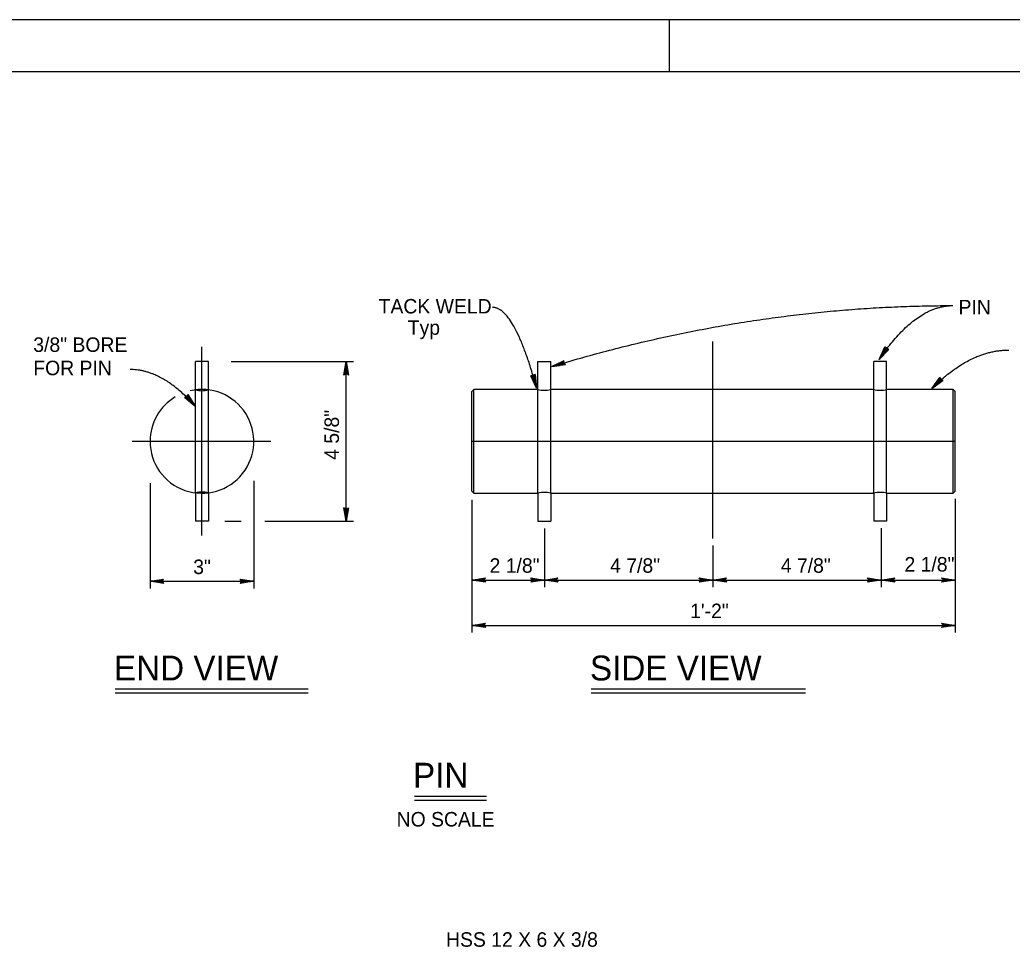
# Model space of a CAD drawing. Extents: x 0 to 2.83, y 0 to 1.83.
# Drawn here: x 1.227 to 2.026, y 1.084 to 1.833 of the extents above; entities that cross this region are included whole.
import ezdxf

# ---------------------------------------------------------------- set-up
doc = ezdxf.new("R2010")
doc.units = 0
for name, color, linetype in [('10 Sheet Format', 7, 'Continuous'), ('14 Ramp Anno', 7, 'Continuous'), ('201 Center and Station Line', 7, 'Continuous'), ('210 Border', 7, 'Continuous'), ('212 Leaders and Dim Lines', 7, 'Continuous'), ('214 Text and Titles', 7, 'Continuous'), ('222 Structural Steel', 7, 'Continuous')]:
    doc.layers.add(name, color=color, linetype=linetype)

msp = doc.modelspace()

# ---------------------------------------------------------------- linework, layer by layer
at = {"layer": '10 Sheet Format'}
msp.add_lwpolyline([(0, 0), (2.83333, 0), (2.83333, 1.83333), (0, 1.83333)], close=True, dxfattribs=at)
at = {"layer": '14 Ramp Anno'}
for p, q in [((1.30407, 1.29472), (1.45944, 1.29472)), ((1.68736, 1.29472), (1.85979, 1.29472)), ((1.30407, 1.29147), (1.45944, 1.29147)), ((1.68736, 1.29147), (1.85979, 1.29147)), ((1.54488, 1.20842), (1.60293, 1.20842)), ((1.54488, 1.20518), (1.60293, 1.20518))]:
    msp.add_line(p, q, dxfattribs=at)
at = {"layer": '201 Center and Station Line'}
for p, q in [((1.78526, 1.41592), (1.78526, 1.57436)), ((1.37382, 1.41813), (1.37382, 1.57012)), ((1.42919, 1.49403), (1.31759, 1.49403)), ((1.98047, 1.49403), (1.59116, 1.49403))]:
    msp.add_line(p, q, dxfattribs=at)
at = {"layer": '210 Border'}
for p, q in [((1.75, 1.83333), (1.75, 1.79167)), ((0.08333, 1.79167), (2.79167, 1.79167))]:
    msp.add_line(p, q, dxfattribs=at)
at = {"layer": '212 Leaders and Dim Lines'}
for p, q in [((1.9192, 1.56002), (1.92388, 1.57008)), ((1.9192, 1.56002), (1.92409, 1.56959)), ((1.92431, 1.5691), (1.9192, 1.56002)), ((1.92453, 1.56861), (1.9192, 1.56002)), ((1.92475, 1.56812), (1.9192, 1.56002)), ((1.9192, 1.56002), (1.92528, 1.56809)), ((1.9192, 1.56002), (1.92582, 1.56806)), ((1.92635, 1.56804), (1.9192, 1.56002)), ((1.92689, 1.56801), (1.9192, 1.56002)), ((1.92431, 1.5691), (1.92388, 1.57008)), ((1.92475, 1.56812), (1.92431, 1.5691)), ((1.92582, 1.56806), (1.92475, 1.56812)), ((1.92582, 1.56806), (1.92689, 1.56801)), ((1.39729, 1.55837), (1.49585, 1.55837)), ((1.48819, 1.54743), (1.49002, 1.55837)), ((1.48865, 1.54771), (1.49002, 1.55837)), ((1.49002, 1.55837), (1.48911, 1.548)), ((1.49002, 1.55837), (1.48956, 1.54828)), ((1.49002, 1.42968), (1.49002, 1.55837)), ((1.49002, 1.54856), (1.49002, 1.55837)), ((1.49002, 1.55837), (1.49185, 1.54743)), ((1.49093, 1.548), (1.49002, 1.55837)), ((1.49048, 1.54828), (1.49002, 1.55837)), ((1.49002, 1.55837), (1.49139, 1.54771)), ((1.65564, 1.55431), (1.66557, 1.55923)), ((1.65564, 1.55431), (1.66544, 1.55872)), ((1.6653, 1.5582), (1.66557, 1.55923)), ((1.6653, 1.5582), (1.65564, 1.55431)), ((1.66516, 1.55768), (1.65564, 1.55431)), ((1.66503, 1.55716), (1.65564, 1.55431)), ((1.65564, 1.55431), (1.66543, 1.5568)), ((1.65564, 1.55431), (1.66583, 1.55645)), ((1.66623, 1.55609), (1.65564, 1.55431)), ((1.66663, 1.55574), (1.65564, 1.55431)), ((1.66503, 1.55716), (1.6653, 1.5582)), ((1.66583, 1.55645), (1.66503, 1.55716)), ((1.66583, 1.55645), (1.66663, 1.55574)), ((1.48911, 1.548), (1.48819, 1.54743)), ((1.48911, 1.548), (1.49002, 1.54856)), ((1.49002, 1.54856), (1.49093, 1.548)), ((1.49093, 1.548), (1.49185, 1.54743)), ((1.63976, 1.54659), (1.63873, 1.54689)), ((1.64338, 1.53682), (1.63873, 1.54689)), ((1.64338, 1.53682), (1.63925, 1.54674)), ((1.63976, 1.54659), (1.64338, 1.53682)), ((1.64079, 1.54628), (1.63976, 1.54659)), ((1.64028, 1.54643), (1.64338, 1.53682)), ((1.64152, 1.54707), (1.64079, 1.54628)), ((1.64079, 1.54628), (1.64338, 1.53682)), ((1.64338, 1.53682), (1.64116, 1.54668)), ((1.64152, 1.54707), (1.64226, 1.54785)), ((1.64338, 1.53682), (1.64152, 1.54707)), ((1.64189, 1.54746), (1.64338, 1.53682)), ((1.64226, 1.54785), (1.64338, 1.53682)), ((1.96158, 1.53648), (1.96802, 1.5455)), ((1.96158, 1.53648), (1.96814, 1.54498)), ((1.96827, 1.54446), (1.96158, 1.53648)), ((1.96839, 1.54394), (1.96158, 1.53648)), ((1.96852, 1.54342), (1.96158, 1.53648)), ((1.96158, 1.53648), (1.96904, 1.54329)), ((1.96158, 1.53648), (1.96956, 1.54317)), ((1.97008, 1.54305), (1.96158, 1.53648)), ((1.9706, 1.54292), (1.96158, 1.53648)), ((1.96827, 1.54446), (1.96802, 1.5455)), ((1.96852, 1.54342), (1.96827, 1.54446)), ((1.96956, 1.54317), (1.96852, 1.54342)), ((1.96956, 1.54317), (1.9706, 1.54292)), ((1.3608, 1.52951), (1.35974, 1.52932)), ((1.36837, 1.52236), (1.35974, 1.52932)), ((1.36837, 1.52236), (1.36027, 1.52942)), ((1.36186, 1.5297), (1.3608, 1.52951)), ((1.3608, 1.52951), (1.36837, 1.52236)), ((1.36133, 1.5296), (1.36837, 1.52236)), ((1.36217, 1.53072), (1.36186, 1.5297)), ((1.36186, 1.5297), (1.36837, 1.52236)), ((1.36837, 1.52236), (1.36201, 1.53021)), ((1.36217, 1.53072), (1.36248, 1.53175)), ((1.36837, 1.52236), (1.36217, 1.53072)), ((1.36232, 1.53124), (1.36837, 1.52236)), ((1.36248, 1.53175), (1.36837, 1.52236)), ((1.33205, 1.46028), (1.33205, 1.37554)), ((1.41559, 1.46228), (1.41559, 1.37554)), ((1.59116, 1.44693), (1.59116, 1.34006)), ((1.98047, 1.44781), (1.98047, 1.34006)), ((1.48911, 1.44006), (1.48819, 1.44062)), ((1.49002, 1.42968), (1.48819, 1.44062)), ((1.49002, 1.42968), (1.48865, 1.44034)), ((1.48911, 1.44006), (1.49002, 1.42968)), ((1.49002, 1.4395), (1.48911, 1.44006)), ((1.48956, 1.43978), (1.49002, 1.42968)), ((1.49184, 1.44062), (1.49002, 1.42968)), ((1.49139, 1.44034), (1.49002, 1.42968)), ((1.49002, 1.42968), (1.49093, 1.44006)), ((1.49093, 1.44006), (1.49002, 1.4395)), ((1.49002, 1.42968), (1.49048, 1.43978)), ((1.49002, 1.4395), (1.49002, 1.42968)), ((1.49093, 1.44006), (1.49184, 1.44062)), ((1.39227, 1.42968), (1.40532, 1.42968)), ((1.42438, 1.42968), (1.49585, 1.42968)), ((1.6496, 1.42376), (1.6496, 1.37658)), ((1.92082, 1.4241), (1.92082, 1.37658)), ((1.78526, 1.41009), (1.78526, 1.37658)), ((1.33205, 1.38137), (1.34299, 1.3832)), ((1.33205, 1.38137), (1.34271, 1.38274)), ((1.34243, 1.38229), (1.34299, 1.3832)), ((1.40521, 1.38229), (1.40465, 1.3832)), ((1.40465, 1.3832), (1.41559, 1.38137)), ((1.40493, 1.38274), (1.41559, 1.38137)), ((1.59116, 1.38241), (1.6021, 1.38424)), ((1.59116, 1.38241), (1.60182, 1.38378)), ((1.60153, 1.38333), (1.59116, 1.38241)), ((1.60125, 1.38287), (1.59116, 1.38241)), ((1.60097, 1.38241), (1.60153, 1.38333)), ((1.60153, 1.38333), (1.6021, 1.38424)), ((1.63923, 1.38332), (1.63866, 1.38424)), ((1.63866, 1.38424), (1.6496, 1.38241)), ((1.63894, 1.38378), (1.6496, 1.38241)), ((1.6496, 1.38241), (1.63923, 1.38332)), ((1.63923, 1.38332), (1.63979, 1.38241)), ((1.6496, 1.38241), (1.63951, 1.38287)), ((1.6496, 1.38241), (1.66054, 1.38424)), ((1.6496, 1.38241), (1.66026, 1.38378)), ((1.65998, 1.38333), (1.6496, 1.38241)), ((1.6597, 1.38287), (1.6496, 1.38241)), ((1.65942, 1.38241), (1.65998, 1.38333)), ((1.65998, 1.38333), (1.66054, 1.38424)), ((1.77488, 1.38332), (1.77432, 1.38424)), ((1.77432, 1.38424), (1.78526, 1.38241)), ((1.7746, 1.38378), (1.78526, 1.38241)), ((1.78526, 1.38241), (1.77488, 1.38332)), ((1.77488, 1.38332), (1.77544, 1.38241)), ((1.78526, 1.38241), (1.77516, 1.38287)), ((1.78526, 1.38241), (1.79619, 1.38424)), ((1.78526, 1.38241), (1.79591, 1.38378)), ((1.79563, 1.38333), (1.78526, 1.38241)), ((1.79535, 1.38287), (1.78526, 1.38241)), ((1.79507, 1.38241), (1.79563, 1.38333)), ((1.79563, 1.38333), (1.79619, 1.38424)), ((1.91045, 1.38332), (1.90989, 1.38424)), ((1.90989, 1.38424), (1.92082, 1.38241)), ((1.91017, 1.38378), (1.92082, 1.38241)), ((1.92082, 1.38241), (1.91045, 1.38332)), ((1.91045, 1.38332), (1.91101, 1.38241)), ((1.92082, 1.38241), (1.91073, 1.38287)), ((1.92082, 1.38241), (1.93176, 1.38424)), ((1.92082, 1.38241), (1.93148, 1.38378)), ((1.9312, 1.38333), (1.92082, 1.38241)), ((1.93092, 1.38287), (1.92082, 1.38241)), ((1.93064, 1.38241), (1.9312, 1.38333)), ((1.9312, 1.38333), (1.93176, 1.38424)), ((1.9701, 1.38332), (1.96953, 1.38424)), ((1.96953, 1.38424), (1.98047, 1.38241)), ((1.96982, 1.38378), (1.98047, 1.38241)), ((1.98047, 1.38241), (1.9701, 1.38332)), ((1.9701, 1.38332), (1.97066, 1.38241)), ((1.98047, 1.38241), (1.97038, 1.38287)), ((1.34243, 1.38229), (1.33205, 1.38137)), ((1.34214, 1.38183), (1.33205, 1.38137)), ((1.33205, 1.38137), (1.41559, 1.38137)), ((1.34186, 1.38137), (1.33205, 1.38137)), ((1.34299, 1.37955), (1.33205, 1.38137)), ((1.33205, 1.38137), (1.34243, 1.38046)), ((1.34271, 1.38), (1.33205, 1.38137)), ((1.33205, 1.38137), (1.34214, 1.38092)), ((1.34186, 1.38137), (1.34243, 1.38229)), ((1.34243, 1.38046), (1.34186, 1.38137)), ((1.34243, 1.38046), (1.34299, 1.37955)), ((1.41559, 1.38137), (1.40465, 1.37954)), ((1.40521, 1.38046), (1.40465, 1.37954)), ((1.41559, 1.38137), (1.40493, 1.38)), ((1.41559, 1.38137), (1.40521, 1.38229)), ((1.40521, 1.38229), (1.40577, 1.38137)), ((1.40521, 1.38046), (1.41559, 1.38137)), ((1.40577, 1.38137), (1.40521, 1.38046)), ((1.41559, 1.38137), (1.40549, 1.38183)), ((1.40549, 1.38092), (1.41559, 1.38137)), ((1.40577, 1.38137), (1.41559, 1.38137)), ((1.59116, 1.38241), (1.6496, 1.38241)), ((1.60097, 1.38241), (1.59116, 1.38241)), ((1.6021, 1.38059), (1.59116, 1.38241)), ((1.59116, 1.38241), (1.60153, 1.3815)), ((1.60182, 1.38104), (1.59116, 1.38241)), ((1.59116, 1.38241), (1.60125, 1.38196)), ((1.60153, 1.3815), (1.60097, 1.38241)), ((1.60153, 1.3815), (1.6021, 1.38059)), ((1.6496, 1.38241), (1.63866, 1.38058)), ((1.63923, 1.3815), (1.63866, 1.38058)), ((1.6496, 1.38241), (1.63894, 1.38104)), ((1.63923, 1.3815), (1.6496, 1.38241)), ((1.63979, 1.38241), (1.63923, 1.3815)), ((1.63951, 1.38195), (1.6496, 1.38241)), ((1.63979, 1.38241), (1.6496, 1.38241)), ((1.6496, 1.38241), (1.78526, 1.38241)), ((1.65942, 1.38241), (1.6496, 1.38241)), ((1.66054, 1.38059), (1.6496, 1.38241)), ((1.6496, 1.38241), (1.65998, 1.3815)), ((1.66026, 1.38104), (1.6496, 1.38241)), ((1.6496, 1.38241), (1.6597, 1.38196)), ((1.65998, 1.3815), (1.65942, 1.38241)), ((1.65998, 1.3815), (1.66054, 1.38059)), ((1.78526, 1.38241), (1.77432, 1.38058)), ((1.77488, 1.3815), (1.77432, 1.38058)), ((1.78526, 1.38241), (1.7746, 1.38104)), ((1.77488, 1.3815), (1.78526, 1.38241)), ((1.77544, 1.38241), (1.77488, 1.3815)), ((1.77516, 1.38195), (1.78526, 1.38241)), ((1.77544, 1.38241), (1.78526, 1.38241)), ((1.78526, 1.38241), (1.92082, 1.38241)), ((1.79507, 1.38241), (1.78526, 1.38241)), ((1.79619, 1.38059), (1.78526, 1.38241)), ((1.78526, 1.38241), (1.79563, 1.3815)), ((1.79591, 1.38104), (1.78526, 1.38241)), ((1.78526, 1.38241), (1.79535, 1.38196)), ((1.79563, 1.3815), (1.79507, 1.38241)), ((1.79563, 1.3815), (1.79619, 1.38059)), ((1.92082, 1.38241), (1.90989, 1.38058)), ((1.91045, 1.3815), (1.90989, 1.38058)), ((1.92082, 1.38241), (1.91017, 1.38104)), ((1.91045, 1.3815), (1.92082, 1.38241)), ((1.91101, 1.38241), (1.91045, 1.3815)), ((1.91073, 1.38195), (1.92082, 1.38241)), ((1.91101, 1.38241), (1.92082, 1.38241)), ((1.92082, 1.38241), (1.98047, 1.38241)), ((1.93064, 1.38241), (1.92082, 1.38241)), ((1.93176, 1.38059), (1.92082, 1.38241)), ((1.92082, 1.38241), (1.9312, 1.3815)), ((1.93148, 1.38104), (1.92082, 1.38241)), ((1.92082, 1.38241), (1.93092, 1.38196)), ((1.9312, 1.3815), (1.93064, 1.38241)), ((1.9312, 1.3815), (1.93176, 1.38059)), ((1.98047, 1.38241), (1.96953, 1.38058)), ((1.9701, 1.3815), (1.96953, 1.38058)), ((1.98047, 1.38241), (1.96982, 1.38104)), ((1.9701, 1.3815), (1.98047, 1.38241)), ((1.97066, 1.38241), (1.9701, 1.3815)), ((1.97038, 1.38195), (1.98047, 1.38241)), ((1.97066, 1.38241), (1.98047, 1.38241)), ((1.59116, 1.34589), (1.98047, 1.34589)), ((1.9701, 1.3468), (1.96953, 1.34772)), ((1.96953, 1.34772), (1.98047, 1.34589)), ((1.98047, 1.34589), (1.96953, 1.34406)), ((1.9701, 1.34498), (1.96953, 1.34406)), ((1.96982, 1.34726), (1.98047, 1.34589)), ((1.98047, 1.34589), (1.96982, 1.34452)), ((1.98047, 1.34589), (1.9701, 1.3468)), ((1.9701, 1.3468), (1.97066, 1.34589)), ((1.9701, 1.34498), (1.98047, 1.34589)), ((1.97066, 1.34589), (1.9701, 1.34498)), ((1.98047, 1.34589), (1.97038, 1.34635)), ((1.97038, 1.34543), (1.98047, 1.34589)), ((1.97066, 1.34589), (1.98047, 1.34589))]:
    msp.add_line(p, q, dxfattribs=at)
for points in [[(1.64338, 1.53682), (1.6256, 1.60189), (1.60783, 1.60189)], [(1.65564, 1.55431), (1.81708, 1.60333), (1.97853, 1.60333)], [(1.9192, 1.56002), (1.94887, 1.60333), (1.97853, 1.60333)], [(1.96158, 1.53648), (1.99265, 1.56755), (2.02372, 1.56755)], [(1.36837, 1.52236), (1.34216, 1.55188), (1.31595, 1.55188)]]:
    msp.add_open_spline(points, degree=2, dxfattribs=at)
at = {"layer": '214 Text and Titles'}
for p, q in [((1.59116, 1.34589), (1.6021, 1.34772)), ((1.59116, 1.34589), (1.60182, 1.34726)), ((1.60153, 1.3468), (1.59116, 1.34589)), ((1.60125, 1.34635), (1.59116, 1.34589)), ((1.60097, 1.34589), (1.59116, 1.34589)), ((1.6021, 1.34406), (1.59116, 1.34589)), ((1.59116, 1.34589), (1.60153, 1.34498)), ((1.60182, 1.34452), (1.59116, 1.34589)), ((1.59116, 1.34589), (1.60125, 1.34543)), ((1.60097, 1.34589), (1.60153, 1.3468)), ((1.60153, 1.34498), (1.60097, 1.34589)), ((1.60153, 1.3468), (1.6021, 1.34772)), ((1.60153, 1.34498), (1.6021, 1.34406))]:
    msp.add_line(p, q, dxfattribs=at)
for points in [[(1.92403, 1.56991), (1.9192, 1.56002), (1.92668, 1.56809)], [(1.66122, 1.557), (1.65564, 1.55431), (1.66177, 1.55517)], [(1.63896, 1.54689), (1.64338, 1.53682), (1.64206, 1.54774)], [(1.96814, 1.54531), (1.96158, 1.53648), (1.97041, 1.54304)], [(1.35994, 1.52943), (1.36837, 1.52236), (1.36235, 1.53156)]]:
    msp.add_lwpolyline(points, close=True, dxfattribs=at)
at = {"layer": '222 Structural Steel'}
for p, q in [((1.36861, 1.53547), (1.36861, 1.55837)), ((1.37903, 1.55837), (1.36861, 1.55837)), ((1.37903, 1.53547), (1.37903, 1.55837)), ((1.64439, 1.5358), (1.64439, 1.55837)), ((1.64439, 1.55837), (1.65481, 1.55837)), ((1.65481, 1.5358), (1.65481, 1.55837)), ((1.91484, 1.5358), (1.91484, 1.55837)), ((1.92526, 1.55837), (1.91484, 1.55837)), ((1.92526, 1.5358), (1.92526, 1.55837)), ((1.36861, 1.45258), (1.36861, 1.53547)), ((1.37903, 1.45258), (1.37903, 1.53547)), ((1.59289, 1.5358), (1.59116, 1.53406)), ((1.59289, 1.45226), (1.59289, 1.5358)), ((1.64439, 1.5358), (1.59289, 1.5358)), ((1.64439, 1.45226), (1.64439, 1.5358)), ((1.65481, 1.45226), (1.65481, 1.5358)), ((1.91484, 1.5358), (1.65481, 1.5358)), ((1.91484, 1.45226), (1.91484, 1.5358)), ((1.97874, 1.5358), (1.92526, 1.5358)), ((1.92526, 1.45226), (1.92526, 1.5358)), ((1.98047, 1.53406), (1.97874, 1.5358)), ((1.97874, 1.45226), (1.97874, 1.5358)), ((1.59116, 1.45399), (1.59116, 1.53406)), ((1.98047, 1.45399), (1.98047, 1.53406)), ((1.36861, 1.45258), (1.36861, 1.42968)), ((1.37903, 1.45258), (1.37903, 1.42968)), ((1.59289, 1.45226), (1.59116, 1.45399)), ((1.59289, 1.45226), (1.64439, 1.45226)), ((1.64439, 1.45226), (1.64439, 1.42968)), ((1.65481, 1.45226), (1.65481, 1.42968)), ((1.65481, 1.45226), (1.91484, 1.45226)), ((1.91484, 1.45226), (1.91484, 1.42968)), ((1.92526, 1.45226), (1.97874, 1.45226)), ((1.92526, 1.45226), (1.92526, 1.42968)), ((1.97874, 1.45226), (1.98047, 1.45399)), ((1.37903, 1.42968), (1.36861, 1.42968)), ((1.64439, 1.42968), (1.65481, 1.42968)), ((1.92526, 1.42968), (1.91484, 1.42968))]:
    msp.add_line(p, q, dxfattribs=at)
for centre, radius, start, end in [((1.37382, 1.49403), 0.04177, 180, 103.22529), ((1.37382, 1.55564), 0.02083, 255.52249, 284.47751), ((1.6496, 1.55597), 0.02083, 255.52249, 284.47751), ((1.92005, 1.55597), 0.02083, 255.52249, 284.47751), ((1.37382, 1.49403), 0.04177, 120.94815, 180), ((1.37382, 1.43241), 0.02083, 75.52249, 104.47751), ((1.6496, 1.43209), 0.02083, 75.52249, 104.47751), ((1.92005, 1.43209), 0.02083, 75.52249, 104.47751)]:
    msp.add_arc(centre, radius, start, end, dxfattribs=at)

# ---------------------------------------------------------------- texts
at = {"layer": '14 Ramp Anno'}
for s, height, p in [('END VIEW', 0.020003, (1.30302, 1.30156)), ('SIDE VIEW', 0.020003, (1.68631, 1.30156)), ('PIN', 0.020003, (1.54383, 1.21527)), ('NO SCALE', 0.011668, (1.5306, 1.184))]:
    msp.add_text(s, height=height, dxfattribs=at).set_placement(p)
at = {"layer": '212 Leaders and Dim Lines'}
msp.add_text('4 5/8"', height=0.011667, rotation=90, dxfattribs=at).set_placement((1.48419, 1.47914))
for s, p in [('3"', (1.3668, 1.38721)), ('2 1/8"', (1.60549, 1.38825)), ('4 7/8"', (1.70254, 1.38825)), ('4 7/8"', (1.84, 1.38825)), ('2 1/8"', (1.93962, 1.38925)), ('1\'-2"', (1.76699, 1.35172))]:
    msp.add_text(s, height=0.011667, dxfattribs=at).set_placement(p)
at = {"layer": '214 Text and Titles'}
for s, height, p in [('TACK WELD', 0.011667, (1.51612, 1.59696)), ('PIN', 0.011667, (1.98312, 1.59626)), ('Typ', 0.011667, (1.53956, 1.57979)), ('3/8" BORE', 0.011667, (1.238, 1.56604)), ('FOR PIN ', 0.011667, (1.238, 1.54729)), ('HSS 12 X 6 X 3/8 ', 0.0116667, (1.5704, 1.0872))]:
    msp.add_text(s, height=height, dxfattribs=at).set_placement(p)

doc.saveas('drawing.dxf')
